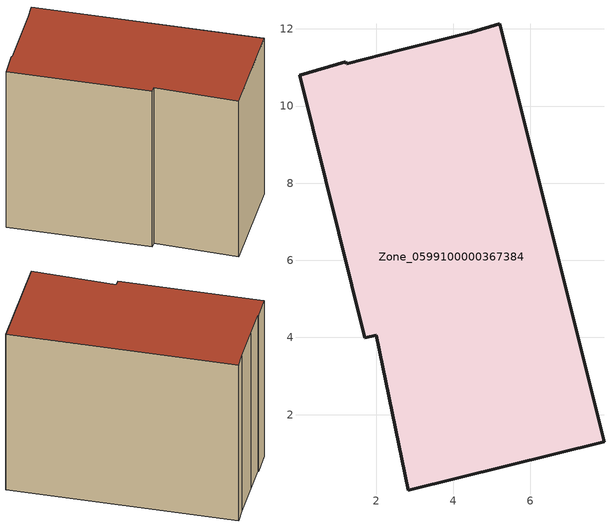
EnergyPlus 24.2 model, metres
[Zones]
Zone_0599100000367384
 floor ground (C_G): 1.24,11.1 2.65,11.46 4.46,11.91 5.2,12.14 7.91,1.3 2.84,0.04 2,4.06 1.7,3.99 0.01,10.79 1.21,11.14 z0
 wall outside (C_F): 2.84,0.04 7.91,1.3 5.2,12.14 4.46,11.91 2.65,11.46 1.24,11.1 1.21,11.14 0.01,10.79 1.7,3.99 2,4.06 2.84,0.04 z0:8.89
 roof outside (C_R): 5.2,12.14 4.46,11.91 2.65,11.46 1.24,11.1 1.21,11.14 0.01,10.79 1.7,3.99 2,4.06 2.84,0.04 7.91,1.3 z8.89
[BUILDING]
Pand.0599100000367384: North Axis=0; Terrain=City; Loads Convergence Tolerance Value=0.04; Temperature Convergence Tolerance Value=0.4; Solar Distribution=FullExterior; Maximum Number of Warmup Days=25; Minimum Number of Warmup Days=1
[Site:Location]
Rotterdam.The.Hague.AP_ZH_NLD Design_Conditions: Latitude=51.96; Longitude=4.45; Time Zone=1; Elevation=-4.5
[SITE:GROUNDTEMPERATURE:BUILDINGSURFACE]
18, 18, 18, 18, 18, 18, 18, 18, 18, 18, 18, 18
[MATERIAL] Thermal Absorptance=0.9; Solar Absorptance=0.7; Visible Absorptance=0.7
Name | Roughness | Thickness | Conductivity | Density | Specific Heat
G.TC.1992-2005 | MediumSmooth | 0.15 | 0.06 | 540 | 1210
F.TC.1992-2005 | Rough | 0.3 | 0.12 | 1920 | 840
R.TC.1992-2005 | MediumRough | 0.2 | 0.08 | 1500 | 1000
[CONSTRUCTION]
C_G: G.TC.1992-2005
C_F: F.TC.1992-2005
C_R: R.TC.1992-2005
[ZONE]
Zone_0599100000367384: Type=1; Multiplier=1; Ceiling Height=Autocalculate; Volume=Autocalculate; Floor Area=autocalculate; Part of Total Floor Area=Yes
[ZONEINFILTRATION:DESIGNFLOWRATE]
Infil_Zone_0599100000367384: Zone or ZoneList or Space or SpaceList=Zone_0599100000367384; Schedule=AlwaysOn; Design Flow Rate Calculation Method=Flow/Area; Flow Rate per Floor Area=0.0015; Constant Term Coefficient=1; Temperature Term Coefficient=0; Velocity Term Coefficient=0; Velocity Squared Term Coefficient=0
[HVACTEMPLATE:ZONE:IDEALLOADSAIRSYSTEM]
Zone_0599100000367384: Maximum Heating Supply Air Temperature=50; Minimum Cooling Supply Air Temperature=13; Maximum Heating Supply Air Humidity Ratio=0.0156; Minimum Cooling Supply Air Humidity Ratio=0.0077; Heating Limit=NoLimit; Cooling Limit=NoLimit; Dehumidification Control Type=ConstantSensibleHeatRatio; Cooling Sensible Heat Ratio=0.7; Dehumidification Setpoint=60; Humidification Control Type=None; Humidification Setpoint=30; Outdoor Air Method=None; Outdoor Air Flow Rate per Person=0.00944; Outdoor Air Flow Rate per Zone Floor Area=0; Outdoor Air Flow Rate per Zone=0; Demand Controlled Ventilation Type=None; Outdoor Air Economizer Type=NoEconomizer; Heat Recovery Type=None; Sensible Heat Recovery Effectiveness=0.7; Latent Heat Recovery Effectiveness=0.65
[ZONECONTROL:THERMOSTAT]
ThermostatControl_Zone_0599100000367384: Zone or ZoneList=Zone_0599100000367384; Control Type Schedule=DualSetpointControlType; Control 1=Thermostat_Zone_0599100000367384; Temperature Difference Between Cutout And Setpoint=0
[THERMOSTATSETPOINT:DUALSETPOINT]
Thermostat_Zone_0599100000367384: Heating Setpoint Temperature Schedule=HeatingSetpoint_Zone_0599100000367384; Cooling Setpoint Temperature Schedule=CoolingSetpoint_Zone_0599100000367384
[SCHEDULE:COMPACT]
HeatingSetpoint_Zone_0599100000367384: Through: 12/31, For: AllDays, Until: 24:00, 21
CoolingSetpoint_Zone_0599100000367384: Through: 12/31, For: AllDays, Until: 24:00, 24
DualSetpointControlType: Through: 12/31, For: AllDays, Until: 24:00, 4
AlwaysOn: Through: 12/31, For: AllDays, Until: 24:00, 1
